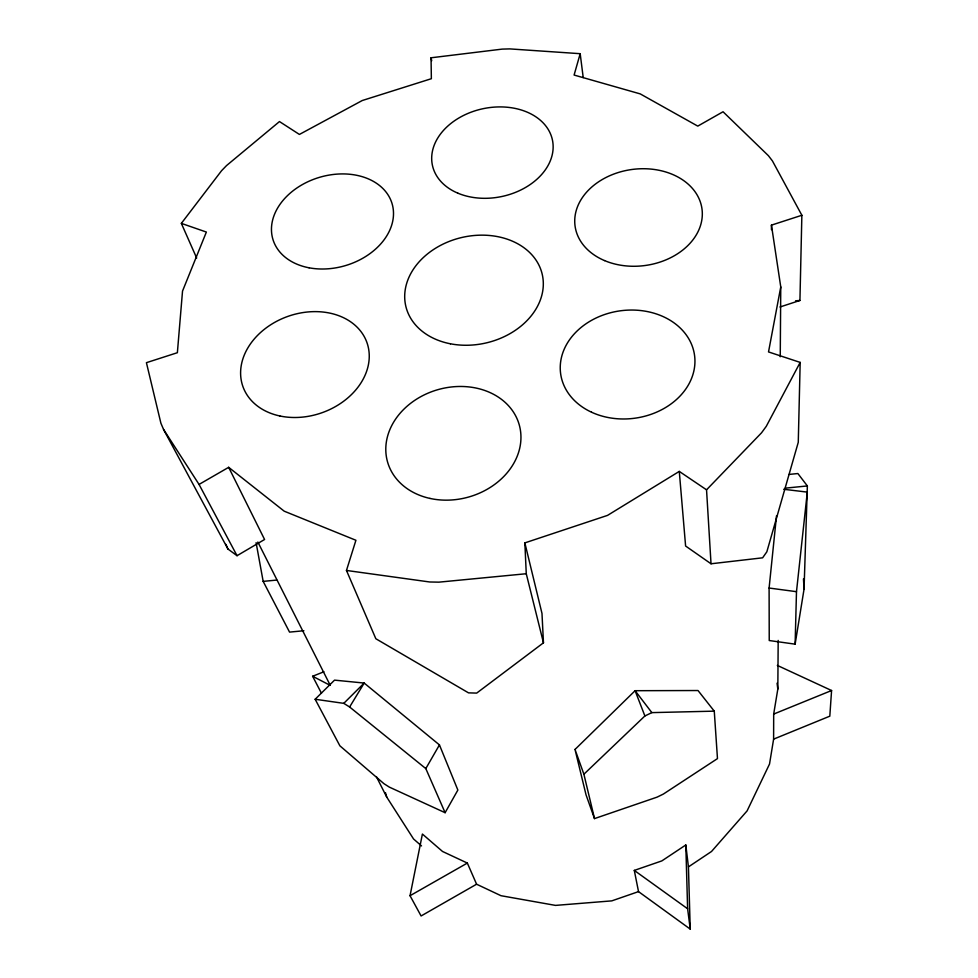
<?xml version="1.0" encoding="UTF-8"?>
<svg xmlns="http://www.w3.org/2000/svg" width="978" height="978" viewBox="0 0 978 978"><rect width="100%" height="100%" fill="white"/><g stroke="black" fill="none" stroke-linecap="round" stroke-linejoin="round"><path stroke-width="1.47" d="M688.439 866.887L685.81 844.98L661.849 860.897L634.294 870.408L638.524 891.618L690.236 929.1L688.439 866.887L711.519 851.483L747.094 810.896L769.527 764.026L773.61 739.136L773.684 714.074L777.828 689.025L778.182 640.419M780.248 356.738L780.762 286.945L771.446 225.136L801.862 215.27L772.449 160.954L768.415 155.698L723.048 111.761L697.766 126.113L640.248 93.9L574.098 75.049L580.186 53.692L509.819 48.9L502.252 49.108L431.053 57.788L431.359 78.705L362.251 100.526L299.415 134.438L279.476 121.565L226.541 165.575L221.541 170.747L181.346 223.375L196.676 258.045M776.508 515.822L769.099 588.035L769.234 640.529L795.126 644.16L804.05 589.135L803.464 578.903M789.063 474.416L797.877 473.535L807.363 485.944L804.05 589.135M779.992 306.994L799.931 300.466L801.862 215.27M780.762 286.945L768.525 351.933L800.175 362.41L798.268 442.313L766.85 551.8L762.62 557.815L711.03 563.78L685.602 546.017L679.282 471.408L607.546 515.382L524.856 542.888L526.262 573.731L543.462 642.815L476.689 693.096L468.523 692.864L375.845 638.744L346.469 570.455L355.919 540.272L284.219 511.188L228.669 467.325L199.047 484.428L163.558 429.452L160.905 423.242L146.419 362.679L177.373 352.703L182.531 291.077L206.37 232.055L181.346 223.375M795.126 644.16L796.483 591.678L807.302 492.117L783.708 489.269M777.327 665.419L831.581 690.517L829.809 716.177L773.61 739.136M476.592 884.21L421.09 915.97L410.039 895.714L422.398 834.051L442.533 851.471L467.35 863.073L476.592 884.21L500.981 895.701L555.516 905.396L611.788 900.872L638.524 891.618M800.175 362.41L766.275 426.322L761.507 432.838L706.544 489.819L711.03 563.78M445.112 812.694L457.863 790.053L439.44 744.906L364.183 683.06L334.537 680.138L315.148 699.258L339.879 745.811L383.951 783.684L389.317 787.107L445.112 812.694L425.809 768.586L349.623 706.996L343.779 703.353L315.148 699.258M425.809 768.586L439.44 744.906M349.623 706.996L364.183 683.06L343.779 703.353M575.015 749.454L635.101 690.7L698.011 690.529L714.27 711.153L717.473 758.61L663.365 794.063L657.094 797.131L594.502 818.598L586.042 794.845L575.015 749.454L583.89 774.221L594.502 818.598M583.89 774.221L644.893 715.969L651.849 712.62L714.27 711.153M163.558 429.452L227.935 549.013L237.043 555.7L264.573 539.489L228.669 467.325M410.039 895.714L467.35 863.073M773.684 714.074L831.581 690.517M321.456 693.243L312.63 676.263L323.926 671.764M785.2 488.156L807.363 485.944M256.102 542.668L263.168 581.384L276.737 580.064M526.262 573.731L438.902 582.154L429.721 581.983L346.469 570.455M303.877 630.749L289.549 632.106L263.168 581.384M795.579 300.808L799.931 300.466M769.099 588.035L796.483 591.678M312.63 676.263L329.904 685.223M679.282 471.408L706.544 489.819M634.294 870.408L687.62 908.77L690.236 929.1M421.518 845.909L413.56 838.99L386.726 797.082L376.383 776.63M651.849 712.62L635.101 690.7L644.893 715.969M199.047 484.428L237.043 555.7M257.85 542.044L330.209 685.248M225.918 544.355L227.935 549.013M385.466 792.681L386.726 797.082M524.856 542.888L541.983 613.414L543.462 642.815M431.053 57.788L431.714 60.734M777.07 683.17L777.828 689.025M580.186 53.692L583.218 77.555M685.81 844.98L687.62 908.77M771.446 225.136L771.446 229.671M450.418 343.791A70.049 54.108 -13.2 0 0 542.24 274.366A70.049 54.108 -13.2 0 0 429.354 252.471A70.049 54.108 -13.2 0 0 450.418 343.791M591.58 412.227A67.592 54.193 -7.9 0 0 694.893 363.4A67.592 54.193 -7.9 0 0 596.287 317.899A67.592 54.193 -7.9 0 0 591.58 412.227M279.83 415.968A65.795 51.1 -19.5 0 0 368.767 349.806A65.795 51.1 -19.5 0 0 266.199 327.887A65.795 51.1 -19.5 0 0 279.83 415.968M604.551 260.588A64.035 48.46 -7.6 0 0 702.277 215.735A64.035 48.46 -7.6 0 0 608.768 176.15A64.035 48.46 -7.6 0 0 604.551 260.588M309.085 267.801A62.201 46.003 -16.7 0 0 392.985 207.519A62.201 46.003 -16.7 0 0 295.356 189.06A62.201 46.003 -16.7 0 0 309.085 267.801M457.79 193.143A61.333 44.902 -11.8 0 0 552.937 150.636A61.333 44.902 -11.8 0 0 466.53 114.047A61.333 44.902 -11.8 0 0 457.79 193.143M429.941 498.413A68.411 55.844 -15.6 0 0 519.99 427.887A68.411 55.844 -15.6 0 0 410.185 403.657A68.411 55.844 -15.6 0 0 429.941 498.413"/></g></svg>
